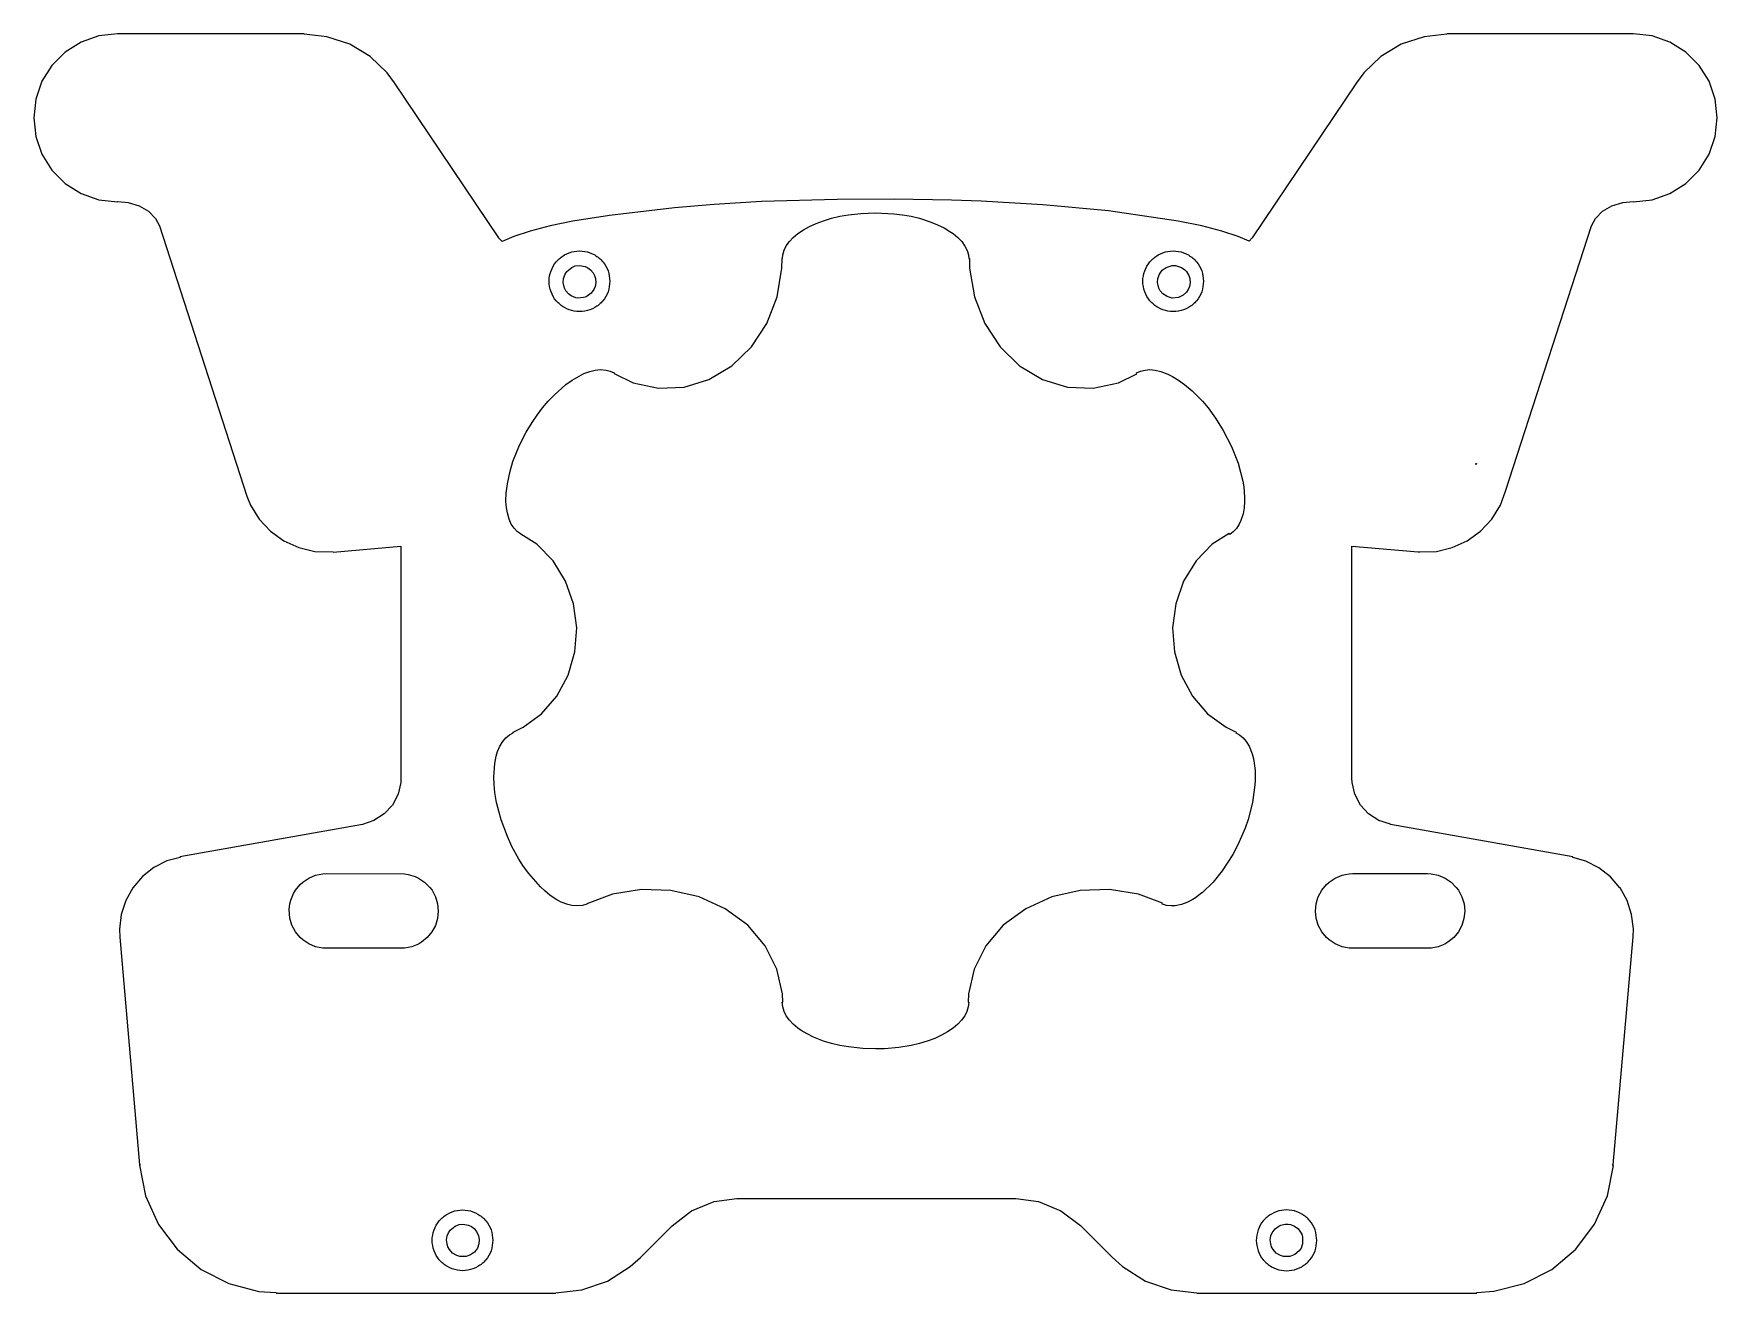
# Model space of a CAD drawing. Extents: x 0 to 180, y 162 to 297.
import ezdxf

# ---------------------------------------------------------------- set-up
doc = ezdxf.new("R2010")
doc.units = 0
doc.layers.add('Calque_1', color=7, linetype='CONTINUOUS')

msp = doc.modelspace()

# ---------------------------------------------------------------- linework, layer by layer
at = {"layer": 'Calque_1', "color": 5}
for points in [[(0.132927, 287.866862), (0.362589, 285.861081), (1.021617, 283.965076), (2.090043, 282.258679), (3.517939, 280.831685), (5.215437, 279.763936), (7.112641, 279.095346), (9.119683, 278.865826), (9.12967, 278.885787), (10.248022, 278.785982), (11.4163, 278.436716), (12.414829, 277.85794), (13.17371, 277.099536), (13.593092, 276.3112), (22.97926, 247.372184), (23.348716, 246.39425), (24.277347, 244.897403), (25.485567, 243.600136), (26.913462, 242.572299), (28.521093, 241.853818), (30.238563, 241.444679), (32.195677, 241.404755), (32.195677, 241.374815), (39.474949, 242.013475), (39.464962, 216.72676), (39.444989, 216.716778), (39.1654, 215.449449), (38.566282, 214.291889), (37.677595, 213.333908), (36.579211, 212.6254), (35.351023, 212.226244), (15.799835, 208.763541), (15.809819, 208.693687), (14.411879, 208.304507), (13.013939, 207.595999), (11.775764, 206.628039), (10.757265, 205.440542), (9.988398, 204.073422), (9.509104, 202.576577), (9.319384, 201.019858), (9.34934, 200.151688), (11.476205, 175.783044), (11.516146, 175.812984), (11.586043, 175.743131), (11.456235, 175.723167), (12.115263, 172.440087), (13.493233, 169.3965), (15.51026, 166.732116), (18.066493, 164.576659), (21.032123, 163.059856), (24.267355, 162.2316), (26.114634, 162.111854), (26.124621, 162.022039), (56.07049, 162.032021), (56.050517, 162.032021), (56.050517, 162.071935), (58.836411, 162.381283), (61.582364, 163.339264), (64.038745, 164.886002), (65.127142, 165.863941), (68.532125, 169.256793), (70.609062, 170.843449), (73.015518, 171.841344), (75.441942, 172.17065), (105.337884, 172.17065), (107.754324, 171.851323), (110.160777, 170.853426), (112.247701, 169.276748), (115.632713, 165.883899), (116.751065, 164.886002), (119.207446, 163.339264), (121.953399, 162.381283), (124.729309, 162.071935), (124.729309, 162.032045), (154.675178, 162.022063), (154.695151, 162.042027), (154.695151, 162.121859), (156.54243, 162.241608), (159.77766, 163.069861), (162.743291, 164.586667), (165.299523, 166.742124), (167.316552, 169.406508), (168.694522, 172.450093), (169.353549, 175.713217), (169.213756, 175.723199), (169.203769, 175.743162), (169.273664, 175.803037), (169.293637, 175.783073), (169.31361, 175.793055), (171.450462, 200.181657), (171.480419, 201.029869), (171.290698, 202.586588), (170.811403, 204.083436), (170.052521, 205.440574), (170.042535, 205.430592), (169.014049, 206.618089), (167.785861, 207.586049), (166.387921, 208.294557), (164.98998, 208.683735), (164.999967, 208.753588), (145.448779, 212.216291), (145.448779, 212.236254), (144.210605, 212.625435), (143.112223, 213.333942), (142.233519, 214.291924), (141.624415, 215.449483), (141.344829, 216.716813), (141.324856, 217.155888), (141.324856, 241.983566), (141.334842, 242.00353), (148.414409, 241.384834), (148.424396, 241.404797), (148.60413, 241.384834), (150.371527, 241.444716), (152.07901, 241.853855), (153.686641, 242.572336), (155.114536, 243.600173), (156.322756, 244.897442), (157.251387, 246.39429), (157.790594, 247.901106), (167.007009, 276.311238), (167.426393, 277.099574), (168.185275, 277.857978), (169.183801, 278.436754), (170.35208, 278.78602), (171.480419, 278.885824), (171.480419, 278.865864), (173.487461, 279.095384), (175.384664, 279.763974), (177.082164, 280.831722), (178.510058, 282.258717), (179.578485, 283.965113), (180.247498, 285.861119), (180.467176, 287.8669), (180.247498, 289.87267), (179.578485, 291.768675), (178.510058, 293.475073), (177.082164, 294.902067), (175.384664, 295.969815), (173.487461, 296.638405), (171.480419, 296.867926), (151.509849, 296.867926), (151.509849, 296.818023), (149.053468, 296.548591), (146.617058, 295.740295), (144.430282, 294.433046), (142.602974, 292.686727), (141.804151, 291.608998), (130.630618, 275.02395), (130.650591, 275.003989), (130.311091, 274.644753), (129.142812, 275.153676), (127.385402, 275.732462), (125.258537, 276.281297), (122.722275, 276.810191), (115.273251, 277.887919), (108.213654, 278.536549), (101.623367, 278.925726), (98.448045, 279.045472), (92.31708, 279.155247), (86.206085, 279.135286), (78.098035, 278.885815), (73.00554, 278.576461), (68.771778, 278.237175), (61.812036, 277.418909), (57.897804, 276.79023), (55.441423, 276.281297), (53.324542, 275.732462), (51.557148, 275.153676), (50.308987, 274.614812), (49.949517, 274.994009), (49.96949, 275.02395), (38.775986, 291.599018), (37.997132, 292.686727), (36.169826, 294.433046), (33.983048, 295.740295), (31.54664, 296.548591), (29.090259, 296.818023), (29.090259, 296.867918), (9.119683, 296.867918), (7.112641, 296.638398), (5.215437, 295.969807), (3.517939, 294.902059), (2.090043, 293.475065), (1.021617, 291.768668), (0.362589, 289.872662)], [(49.420294, 217.325516), (49.510162, 218.722573), (49.679912, 219.530872), (49.829692, 220.039798), (50.079323, 220.59862), (50.368896, 221.087588), (50.71838, 221.486748), (51.107807, 221.816054), (51.497234, 222.025614), (51.477261, 222.085486), (52.565656, 222.624349), (54.542744, 224.071302), (56.180329, 225.957327), (57.378562, 228.202596), (58.097503, 230.67738), (58.29721, 233.27191), (57.95771, 235.846485), (57.10896, 238.271377), (55.780918, 240.426831), (54.043478, 242.213072), (52.326008, 243.28082), (51.936583, 243.560233), (51.587097, 243.919469), (51.287541, 244.368529), (51.057877, 244.887434), (50.868156, 245.566005), (50.768304, 246.114847), (50.718377, 246.813371), (50.748334, 247.691519), (50.868156, 248.689425), (51.157732, 250.036587), (51.467274, 251.054442), (52.176231, 252.81074), (52.885185, 254.197813), (53.514257, 255.2456), (54.053464, 256.033945), (54.642596, 256.802322), (55.241711, 257.520814), (55.870786, 258.179423), (57.148901, 259.317025), (57.797947, 259.776054), (58.546841, 260.215135), (59.076062, 260.474587), (59.69515, 260.704098), (60.284282, 260.843802), (60.853443, 260.903687), (61.462545, 260.853784), (61.871942, 260.75398), (62.301308, 260.554399), (62.321281, 260.544417), (62.301308, 260.504496), (64.328323, 259.496619), (67.044319, 258.917844), (69.800259, 259.037588), (72.46633, 259.845886), (74.912724, 261.30282), (77.009635, 263.338523), (78.64722, 265.843247), (79.755588, 268.697236), (80.264838, 271.770753), (80.294792, 272.808569), (80.324749, 272.808569), (80.36469, 273.187768), (80.504483, 273.676739), (80.744131, 274.14575), (81.073644, 274.614762), (81.493028, 275.053841), (81.992291, 275.47295), (82.581423, 275.872108), (83.240452, 276.231354), (83.959393, 276.560659), (84.748231, 276.850052), (85.586994, 277.109504), (86.475685, 277.319063), (87.404316, 277.478731), (88.742345, 277.628407), (90.300049, 277.698271), (92.24718, 277.598466), (93.195781, 277.478721), (94.124413, 277.319054), (95.003117, 277.109494), (96.171396, 276.740277), (96.940264, 276.420943), (97.639234, 276.081658), (98.268306, 275.702461), (98.61779, 275.46297), (99.117056, 275.043851), (99.536437, 274.604771), (99.865951, 274.13576), (100.105599, 273.666749), (100.245391, 273.177775), (100.285332, 272.808561), (100.35523, 272.808561), (100.385187, 271.770742), (100.894437, 268.697225), (102.002802, 265.843237), (103.64039, 263.338513), (105.737298, 261.302812), (108.173708, 259.845875), (110.849766, 259.03758), (113.605703, 258.917834), (116.321702, 259.496608), (118.278817, 260.464574), (118.24886, 260.554396), (118.678228, 260.753977), (119.167507, 260.863741), (119.696728, 260.903663), (120.265889, 260.843781), (120.85502, 260.704074), (121.623888, 260.40471), (122.103181, 260.16521), (122.752224, 259.776033), (123.401269, 259.317001), (124.200091, 258.638431), (125.308456, 257.52079), (125.917561, 256.802298), (126.716383, 255.714589), (127.555146, 254.39737), (128.443837, 252.66103), (128.9431, 251.433617), (129.132823, 250.904733), (129.632086, 248.978786), (129.741925, 248.350116), (129.821807, 247.252428), (129.831793, 246.803378), (129.781869, 246.104845), (129.67203, 245.456217), (129.442369, 244.747704), (129.262632, 244.358526), (128.97306, 243.909476), (128.623576, 243.55023), (128.244133, 243.270817), (128.22416, 243.260835), (128.164246, 243.360639), (126.366894, 242.213058), (124.629454, 240.426816), (123.301412, 238.271361), (122.452662, 235.846469), (122.113165, 233.271897), (122.312869, 230.677364), (123.03181, 228.20258), (124.24003, 225.957311), (125.867631, 224.071286), (127.844716, 222.624333), (128.933114, 222.08547), (128.903157, 222.015616), (129.282597, 221.816038), (129.672025, 221.486732), (130.011524, 221.087572), (130.311083, 220.598604), (130.630613, 219.790306), (130.770406, 219.281379), (130.950142, 217.974134), (130.950142, 216.836532), (130.910199, 216.167941), (130.670554, 214.571305), (130.201245, 212.735175), (129.881715, 211.81711), (129.112847, 210.020896), (128.573643, 208.993062), (127.445305, 207.24674), (126.456762, 206.019327), (125.288483, 204.891705), (125.26851, 204.901686), (124.56954, 204.372799), (124.220056, 204.143284), (123.630925, 203.853894), (123.061764, 203.634357), (122.402735, 203.504629), (121.973367, 203.484666), (121.474103, 203.544538), (121.024765, 203.684245), (121.004792, 203.694226), (121.044733, 203.78404), (118.468529, 204.761977), (115.363106, 205.260927), (112.217742, 205.161131), (109.172229, 204.462603), (106.386335, 203.185297), (103.989866, 201.419018), (102.122617, 199.233623), (100.854485, 196.738881), (100.275341, 194.074497), (100.2354, 193.176388), (100.285324, 193.166406), (100.2354, 192.687414), (100.095604, 192.198446), (99.855959, 191.719454), (99.526443, 191.260422), (99.107061, 190.821347), (98.607798, 190.402232), (98.018667, 190.003072), (97.359637, 189.643829), (96.640697, 189.314523), (95.851858, 189.015154), (95.003109, 188.76568), (94.124405, 188.55612), (92.816333, 188.346562), (91.278597, 188.206858), (90.310025, 188.186895), (88.932055, 188.226808), (87.404308, 188.39645), (86.475677, 188.556115), (85.586986, 188.765672), (84.748223, 189.015146), (83.66981, 189.444243), (82.970842, 189.783528), (82.341767, 190.162729), (81.992284, 190.402224), (81.49302, 190.821339), (81.073636, 191.260415), (80.744123, 191.719448), (80.504475, 192.198438), (80.364682, 192.687409), (80.304771, 193.176377), (80.364682, 193.176377), (80.324741, 194.074484), (79.745594, 196.73887), (78.477462, 199.233613), (76.610213, 201.419007), (74.213746, 203.185284), (71.427852, 204.462592), (68.38234, 205.161121), (65.236976, 205.260917), (62.13155, 204.761967), (59.365626, 203.714174), (59.365626, 203.684242), (58.91629, 203.544538), (58.307186, 203.484663), (57.777966, 203.534556), (57.32863, 203.634341), (56.639643, 203.903773), (56.170337, 204.143268), (55.46138, 204.612281), (54.872249, 205.09127), (54.40294, 205.530346), (53.154779, 206.947358), (52.615575, 207.695782), (52.106325, 208.484119), (51.357428, 209.851239), (50.868148, 210.909011), (50.189151, 212.725183), (49.709856, 214.571292), (49.540106, 215.629064), (49.450238, 216.497234)], [(56.859331, 270.234015), (56.879304, 270.653136), (57.049054, 271.132127), (57.238775, 271.421509), (57.767995, 271.850609), (58.147436, 272.000297), (58.596774, 272.060179), (59.205876, 271.950415), (59.505435, 271.800727), (59.785024, 271.591167), (60.054626, 271.281824), (60.214389, 270.98245), (60.314241, 270.653146), (60.344198, 270.204094), (60.2743, 269.804926), (60.144494, 269.485602), (59.834948, 269.076463), (59.425553, 268.767121), (59.205876, 268.667317), (59.016156, 268.617414), (58.427024, 268.567511), (58.187376, 268.607432), (57.708084, 268.797031), (57.408525, 269.026552), (57.138923, 269.335895), (56.989143, 269.625288)], [(120.515523, 270.234015), (120.535496, 270.653136), (120.705246, 271.132127), (121.014791, 271.541266), (121.424186, 271.850609), (122.073229, 272.050187), (122.422716, 272.050187), (123.081745, 271.850609), (123.441215, 271.591159), (123.610965, 271.421509), (123.870581, 270.982442), (123.970435, 270.653136), (124.00039, 270.204086), (123.920508, 269.794947), (123.790699, 269.475612), (123.600979, 269.18623), (123.271465, 268.886856), (122.752229, 268.627403), (122.083216, 268.567521), (121.524039, 268.717207), (121.064716, 269.026552), (120.795114, 269.335895), (120.645335, 269.625288)], [(154.605286, 250.76505), (154.605286, 250.854872), (154.655213, 250.854872), (154.625256, 250.76505)], [(27.492607, 203.105486), (27.562505, 203.724182), (27.662357, 204.113362), (27.961916, 204.831846), (28.161623, 205.171131), (28.660886, 205.769869), (28.950461, 206.039304), (29.599504, 206.468398), (30.328428, 206.767767), (30.707869, 206.867563), (31.08731, 206.927434), (31.486721, 206.947398), (39.864376, 206.927434), (40.253803, 206.867563), (41.002698, 206.638047), (41.362168, 206.468403), (42.011211, 206.039309), (42.560402, 205.480485), (42.800049, 205.171137), (43.169506, 204.48259), (43.399167, 203.724187), (43.469063, 202.945826), (43.389181, 202.157489), (43.15952, 201.409065), (42.790066, 200.720518), (42.2908, 200.111801), (41.681698, 199.62283), (41.352184, 199.413273), (40.623257, 199.113904), (39.864376, 198.974197), (31.097296, 198.974197), (30.707869, 199.034069), (30.328428, 199.123883), (29.599504, 199.423254), (28.950461, 199.862328), (28.660886, 200.12178), (28.161623, 200.730497), (27.792166, 201.419047), (27.552521, 202.167471)], [(137.430597, 202.945821), (137.500494, 203.724182), (137.600347, 204.113362), (137.730156, 204.482585), (138.09961, 205.171131), (138.598876, 205.769869), (138.888448, 206.039304), (139.537491, 206.468398), (140.266418, 206.767767), (140.645859, 206.867563), (141.025299, 206.927434), (141.424711, 206.947398), (149.412938, 206.947398), (149.802363, 206.927434), (150.571231, 206.76777), (151.300158, 206.468403), (151.949201, 206.039307), (152.498391, 205.480482), (152.738039, 205.171137), (153.107493, 204.482587), (153.337155, 203.724184), (153.407052, 202.945826), (153.327171, 202.157486), (153.09751, 201.409065), (152.728053, 200.720516), (152.228789, 200.111799), (151.619685, 199.622828), (151.290172, 199.41327), (150.561247, 199.113901), (149.802363, 198.974194), (141.035283, 198.974194), (140.645859, 199.034069), (140.266418, 199.123883), (139.537491, 199.423252), (138.888448, 199.862328), (138.598876, 200.12178), (138.09961, 200.730497), (137.730156, 201.419047), (137.490508, 202.167468)], [(44.36774, 167.740016), (44.437637, 168.179092), (44.567447, 168.498416), (44.757167, 168.787809), (45.286387, 169.216903), (45.695782, 169.376568), (46.115164, 169.426461), (46.724266, 169.316691), (47.023825, 169.167005), (47.303413, 168.957448), (47.573015, 168.6481), (47.792693, 168.179089), (47.86259, 167.77993), (47.822649, 167.320896), (47.6529, 166.841907), (47.343354, 166.422789), (46.933959, 166.12342), (46.454664, 165.953779), (45.775664, 165.953779), (45.44615, 166.053572), (45.006799, 166.323004), (44.657312, 166.702205), (44.507533, 166.991595), (44.40768, 167.320901)], [(132.587733, 167.740016), (132.657631, 168.179092), (132.78744, 168.498416), (133.096983, 168.907555), (133.50638, 169.216903), (133.716071, 169.316699), (134.165407, 169.416492), (134.504907, 169.416492), (134.744555, 169.376581), (135.163936, 169.216919), (135.523407, 168.957464), (135.693156, 168.787822), (135.952775, 168.338767), (136.052627, 168.019443), (136.052627, 167.330894), (135.882877, 166.851902), (135.693156, 166.562512), (135.223848, 166.163352), (134.674657, 165.953795), (133.995657, 165.953795), (133.666144, 166.05359), (133.226792, 166.323022), (132.877305, 166.702221), (132.727526, 166.991614), (132.627674, 167.320917)]]:
    msp.add_lwpolyline(points, close=True, dxfattribs=at)
at = {"layer": 'Calque_1', "color": 7}
for points in [[(61.849296, 270.362707)], [(125.43833, 270.36269)], [(49.320294, 167.69371)], [(137.57929, 167.69059)]]:
    msp.add_lwpolyline(points, close=True, dxfattribs=at)
for points, knots in [([(61.849296, 270.362707), (61.810465, 270.74268), (61.733359, 271.497188), (61.135142, 272.494281), (60.259251, 273.235594), (59.174624, 273.628762), (58.023714, 273.628762), (56.940606, 273.235594), (56.05865, 272.494281), (55.482969, 271.497188), (55.28197, 270.362707), (55.482969, 269.228226), (56.05865, 268.231133), (56.940606, 267.48982), (58.023714, 267.096652), (59.174624, 267.096652), (60.259251, 267.48982), (61.135142, 268.231133), (61.733359, 269.228226), (61.810465, 269.982734), (61.849296, 270.362707)], [0, 0, 0, 0, 1.134134, 2.252037, 3.386172, 4.520306, 5.638209, 6.772343, 7.906477, 9.02438, 10.158515, 11.292649, 12.410552, 13.544686, 14.67882, 15.796723, 16.930858, 18.064992, 19.182895, 20.317029, 20.317029, 20.317029, 20.317029]), ([(125.43833, 270.36269), (125.399499, 270.742665), (125.322392, 271.497177), (124.724172, 272.494276), (123.848276, 273.235593), (122.763644, 273.628762), (121.612727, 273.628762), (120.529614, 273.235593), (119.647653, 272.494276), (119.071969, 271.497177), (118.870969, 270.36269), (119.071969, 269.228203), (119.647653, 268.231104), (120.529614, 267.489787), (121.612727, 267.096618), (122.763644, 267.096618), (123.848276, 267.489787), (124.724172, 268.231104), (125.322392, 269.228203), (125.399499, 269.982715), (125.43833, 270.36269)], [0, 0, 0, 0, 1.13414, 2.252049, 3.38619, 4.52033, 5.638239, 6.772379, 7.90652, 9.024429, 10.158569, 11.29271, 12.410619, 13.544759, 14.678899, 15.796808, 16.930949, 18.065089, 19.182998, 20.317138, 20.317138, 20.317138, 20.317138]), ([(49.320294, 167.69371), (49.281463, 168.073683), (49.204357, 168.82819), (48.60614, 169.825283), (47.730249, 170.566596), (46.645623, 170.959764), (45.494713, 170.959764), (44.411606, 170.566596), (43.52965, 169.825283), (42.953969, 168.82819), (42.75297, 167.69371), (42.953969, 166.55923), (43.52965, 165.562136), (44.411606, 164.820824), (45.494713, 164.427656), (46.645623, 164.427656), (47.730249, 164.820824), (48.60614, 165.562136), (49.204357, 166.55923), (49.281463, 167.313737), (49.320294, 167.69371)], [0, 0, 0, 0, 1.134134, 2.252037, 3.38617, 4.520304, 5.638207, 6.772341, 7.906475, 9.024377, 10.158511, 11.292645, 12.410548, 13.544682, 14.678816, 15.796719, 16.930852, 18.064986, 19.182889, 20.317023, 20.317023, 20.317023, 20.317023]), ([(137.57929, 167.69059), (137.540777, 168.070834), (137.464302, 168.825875), (136.866326, 169.823986), (135.990235, 170.566139), (134.90489, 170.959786), (133.75369, 170.959786), (132.668345, 170.566139), (131.792254, 169.823986), (131.194278, 168.825875), (131.117803, 168.070834), (131.07929, 167.69059)], [0, 0, 0, 0, 1.134827, 2.253394, 3.388221, 4.523047, 5.641614, 6.776441, 7.911268, 9.029835, 10.164662, 10.164662, 10.164662, 10.164662]), ([(131.07929, 167.69059), (131.117803, 167.310346), (131.194278, 166.555305), (131.792254, 165.557194), (132.668345, 164.815041), (133.75369, 164.421394), (134.90489, 164.421394), (135.990235, 164.815041), (136.866326, 165.557194), (137.464302, 166.555305), (137.540777, 167.310346), (137.57929, 167.69059)], [0, 0, 0, 0, 1.134827, 2.253394, 3.388221, 4.523047, 5.641614, 6.776441, 7.911268, 9.029835, 10.164662, 10.164662, 10.164662, 10.164662])]:
    msp.add_open_spline(points, degree=3, knots=knots, dxfattribs=at)

doc.saveas('drawing.dxf')
